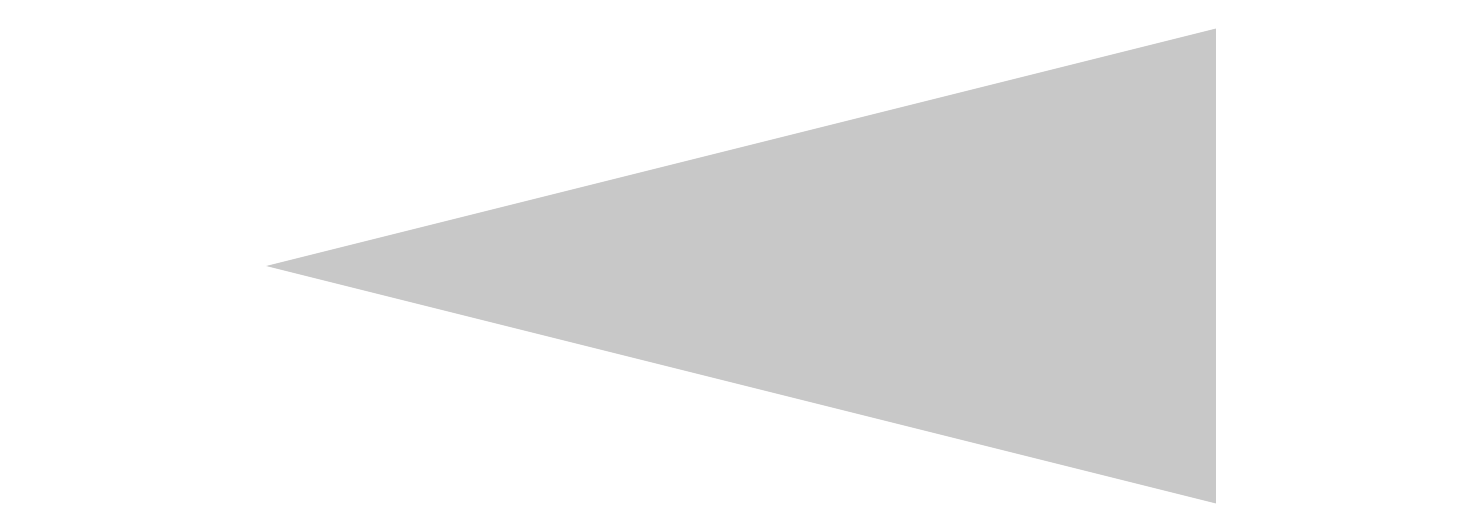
# Model space of a CAD drawing. Extents: x -0.031 to 0.156, y -0.031 to 0.031.
import ezdxf

# ---------------------------------------------------------------- set-up
doc = ezdxf.new("R2010")
doc.units = 0
doc.layers.add('2', color=2, linetype='CONTINUOUS')

msp = doc.modelspace()

# ---------------------------------------------------------------- linework, layer by layer
at = {"layer": '2', "color": 0}
msp.add_lwpolyline([(0, 0, 0, 0.0625, 0), (0.125, 0, 0.0625, 0.0625, 0)], format="xyseb", dxfattribs=at)

doc.saveas('drawing.dxf')
